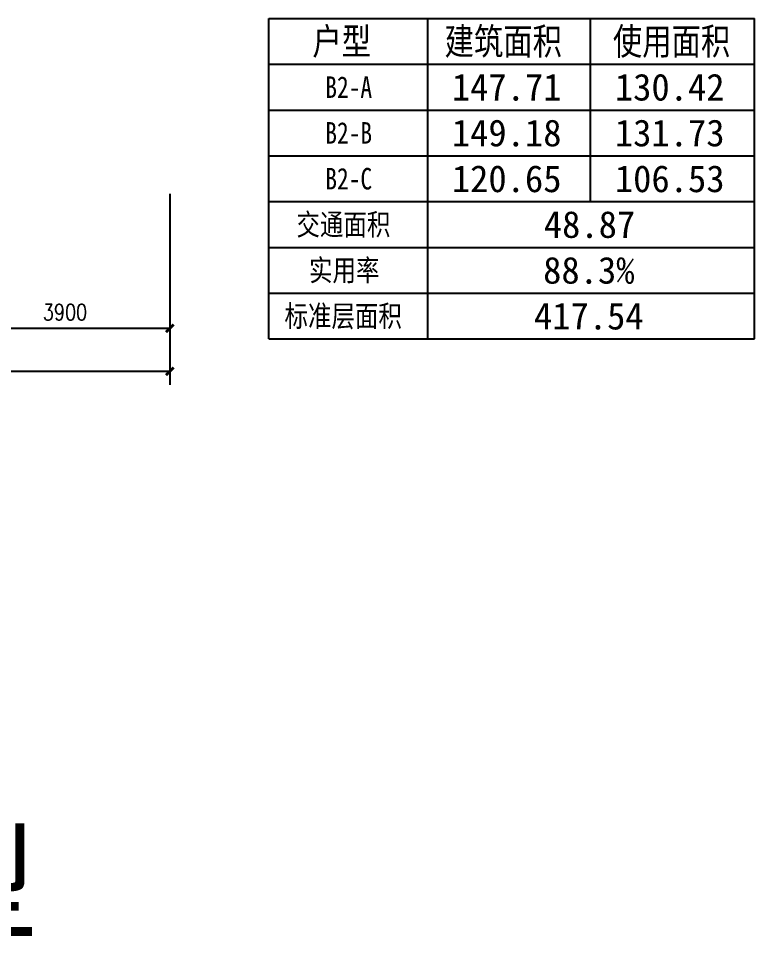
# Model space of a CAD drawing. Header units: millimetres. Extents: x 1369 to 43485, y 671 to 40348.
# Drawn here: x 28645 to 42336, y 4157 to 21322 of the extents above; entities that cross this region are included whole.
import ezdxf

# ---------------------------------------------------------------- set-up
doc = ezdxf.new("R2010")
doc.units = ezdxf.units.MM
doc.layers.add('AXIS', color=3, linetype='Continuous')
doc.layers.add('PUB_TEXT', color=7, linetype='Continuous')
doc.styles.add('-黑体', font='simhei.ttf')
doc.styles.add('DIM_FONT', font='SIMPLEX.shx', dxfattribs={"width": 0.8})
doc.styles.add('ST', font='SimSun.ttf', dxfattribs={"width": 0.8})
doc.dimstyles.new('DIMN', dxfattribs={"dimtxt": 300, "dimasz": 1, "dimexe": 250, "dimexo": 300, "dimgap": 150, "dimtad": 1, "dimdec": 0, "dimdsep": 46, "dimtxsty": 'DIM_FONT', "dimblk": '_DIMX', "dimblk1": 'ARCHTICK', "dimblk2": 'ARCHTICK', "dimcen": 0.1, "dimclrt": 7, "dimadec": 0, "dimazin": 0, "dimtfac": 1, "dimtdec": 0, "dimtix": 1, "dimtmove": 2, "dimatfit": 3, "dimldrblk": '_DIMX', "dimfxl": 1, "dimtolj": 1, "dimtzin": 0, "dimarcsym": 0})

# ---------------------------------------------------------------- blocks, each defined once
blk = doc.blocks.new('_DIMX')
at = {"const_width": 50}
blk.add_lwpolyline([(-70, -70), (70, 70)], dxfattribs=at)
blk = doc.blocks.new('*D62')
at = {"layer": 'AXIS', "color": 0, "lineweight": -2, "transparency": 16777216}
for p, q in [((12461, 18060), (12461, 14510)), ((31461, 18060), (31461, 14510)), ((31460, 14760), (12462, 14760))]:
    blk.add_line(p, q, dxfattribs=at)
at = {"layer": 'DEFPOINTS', "color": 0, "transparency": 16777216}
for p in [(12461, 18360), (31461, 18360), (12461, 14760)]:
    blk.add_point(p, dxfattribs=at)
at = {"layer": 'AXIS', "color": 0, "lineweight": -2, "transparency": 16777216, "rotation": 180}
blk.add_blockref('_DIMX', (12461, 14760), dxfattribs=at)
at = {"layer": 'AXIS', "color": 0, "lineweight": -2, "transparency": 16777216}
blk.add_blockref('_DIMX', (31461, 14760), dxfattribs=at)
at = {"layer": 'AXIS', "color": 7, "transparency": 16777216, "insert": (21961, 15060), "char_height": 300, "attachment_point": 5, "style": 'DIM_FONT'}
blk.add_mtext('\\A1;19000', dxfattribs=at)
blk = doc.blocks.new('_ARCHTICK')
at = {"color": 0, "linetype": 'ByBlock', "const_width": 0.15}
blk.add_lwpolyline([(-0.5, -0.5), (0.5, 0.5)], dxfattribs=at)
blk = doc.blocks.new('*D67')
at = {"layer": 'AXIS', "color": 0, "lineweight": -2, "transparency": 16777216}
for p, q in [((27561, 18060), (27561, 15310)), ((31461, 18060), (31461, 15310)), ((31460, 15560), (27562, 15560))]:
    blk.add_line(p, q, dxfattribs=at)
at = {"layer": 'DEFPOINTS', "color": 0, "transparency": 16777216}
for p in [(27561, 18360), (31461, 18360), (27561, 15560)]:
    blk.add_point(p, dxfattribs=at)
at = {"layer": 'AXIS', "color": 0, "lineweight": -2, "transparency": 16777216, "rotation": 180}
blk.add_blockref('_DIMX', (27561, 15560), dxfattribs=at)
at = {"layer": 'AXIS', "color": 0, "lineweight": -2, "transparency": 16777216}
blk.add_blockref('_DIMX', (31461, 15560), dxfattribs=at)
at = {"layer": 'AXIS', "color": 7, "transparency": 16777216, "insert": (29511, 15860), "char_height": 300, "attachment_point": 5, "style": 'DIM_FONT'}
blk.add_mtext('\\A1;3900', dxfattribs=at)

msp = doc.modelspace()

# ---------------------------------------------------------------- linework, layer by layer
at = {"layer": 'PUB_TEXT'}
for p, q in [((33302.5, 15363.2), (33302.5, 21322.3)), ((33302.5, 21322.3), (42335.8, 21322.3)), ((33302.5, 21322.3), (42335.8, 21322.3)), ((36256.8, 15363.2), (36256.8, 21322.3)), ((39283.4, 17917.1), (39283.4, 21322.3)), ((42335.8, 15363.2), (42335.8, 21322.3)), ((33302.5, 20471), (42335.8, 20471)), ((33302.5, 20471), (42335.8, 20471)), ((33302.5, 19619.7), (42335.8, 19619.7)), ((33302.5, 18768.4), (42335.8, 18768.4)), ((33302.5, 18768.4), (42335.8, 18768.4)), ((33302.5, 17917.1), (42335.8, 17917.1)), ((33302.5, 17917.1), (42335.8, 17917.1)), ((33302.5, 17065.8), (42335.8, 17065.8)), ((33302.5, 16214.5), (42335.8, 16214.5)), ((33302.5, 15363.2), (42335.8, 15363.2))]:
    msp.add_line(p, q, dxfattribs=at)

# ---------------------------------------------------------------- texts
at = {"style": 'ST'}
msp.add_text('一梯三户转角型', height=1750, dxfattribs=at).set_placement((12301.7, 4367.1))
at = {"layer": 'PUB_TEXT', "style": '-黑体', "width": 0.8}
for s, height, p in [('户型', 500, (34111.8, 20646.7)), ('建筑面积', 500, (36571.4, 20646.7)), ('使用面积', 500, (39700.5, 20646.7)), ('B2-A', 400, (34352, 19845.4)), ('B2-B', 400, (34352, 18994.1)), ('B2-C', 400, (34352, 18142.7)), ('交通面积', 400, (33815.8, 17291.4)), ('实用率', 400, (34049.9, 16440.1)), ('标准层面积', 400, (33593.4, 15588.8))]:
    msp.add_text(s, height=height, dxfattribs=at).set_placement(p)
at = {"layer": 'PUB_TEXT', "style": '-黑体'}
for s, p in [('147.71', (36705.1, 19795.4)), ('130.42', (39737.6, 19795.4)), ('149.18', (36705.1, 18944.1)), ('131.73', (39737.6, 18944.1)), ('120.65', (36705.1, 18092.7)), ('106.53', (39737.6, 18092.7)), ('48.87', (38416.3, 17241.4)), ('88.3%', (38403.6, 16390.1)), ('417.54', (38232.7, 15538.8))]:
    msp.add_text(s, height=500, dxfattribs=at).set_placement(p)

# ---------------------------------------------------------------- dimensions: what is measured, and where the dimension line sits
at = {"layer": 'AXIS'}
for p2, distance, picture, middle in [((12461.2, 18359.7), 3600, '*D62', (21961.2, 15059.7)), ((27561.2, 18359.7), 2800, '*D67', (29511.2, 15859.7))]:
    dim = msp.add_aligned_dim(p1=(31461.2, 18359.7), p2=p2, distance=distance, dimstyle='DIMN', dxfattribs=at)
    dim.commit()
    dim.dimension.update_dxf_attribs({"geometry": picture, "text_midpoint": middle})

doc.saveas('drawing.dxf')
